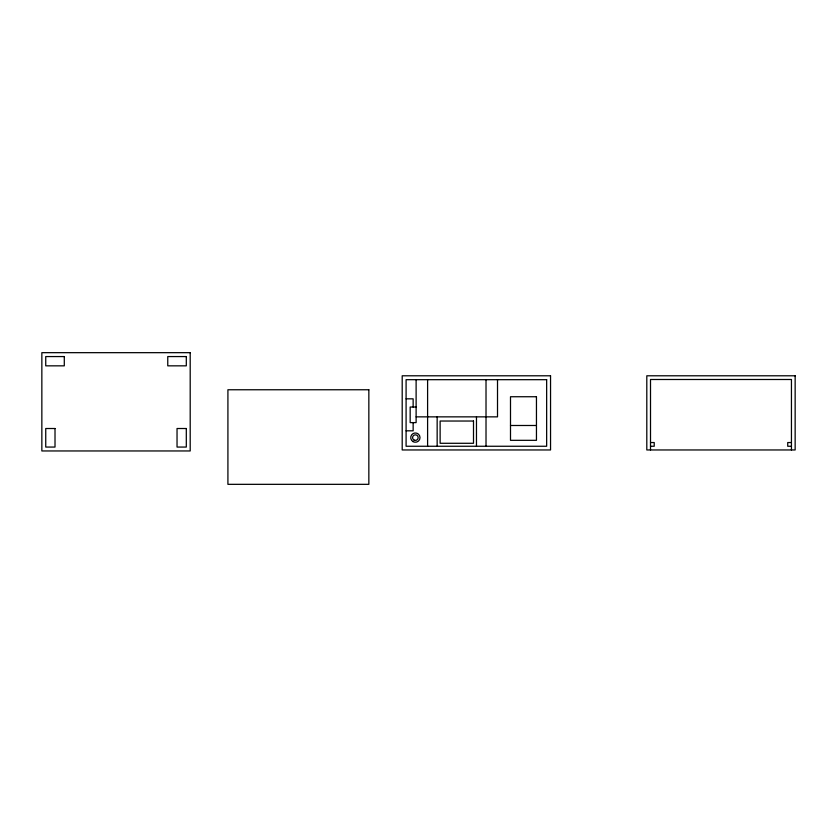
<?xml version="1.0" encoding="UTF-8"?>
<svg xmlns="http://www.w3.org/2000/svg" width="837" height="837" viewBox="0 0 837 837"><rect width="100%" height="100%" fill="white"/><g stroke="black" fill="none" stroke-linecap="round" stroke-linejoin="round"><path stroke-width="1.26" d="M406.091 398.83L413.143 398.83L413.143 407.033M416.115 407.033L410.172 407.033L410.172 422.612L416.115 422.612L416.115 379.684M416.115 416.857L497.513 416.857L497.513 379.684M510.497 425.489L536.454 425.489M406.091 430.814L413.143 430.814L413.143 422.612M650.506 442.543L654.22 442.543L654.22 446.257L650.506 446.257M791.446 442.543L787.732 442.543L787.732 446.257L791.446 446.257M791.446 449.961L791.446 379.496L650.506 379.496L650.506 449.961M486.015 379.684L486.015 446.257M476.473 416.857L476.473 446.257M437.155 416.857L437.155 446.257M427.602 379.684L427.602 446.257M190.198 352.67L41.85 352.67L41.85 450.955L190.198 450.955L190.198 352.67M64.292 356.562L45.742 356.562L45.742 365.842L64.292 365.842L64.292 356.562M186.306 356.562L167.766 356.562L167.766 365.842L186.306 365.842L186.306 356.562M550.547 375.792L402.199 375.792L402.199 449.961L550.547 449.961L550.547 375.792M795.15 375.792L646.802 375.792L646.802 449.961L795.15 449.961L795.15 375.792M546.655 379.684L406.091 379.684L406.091 446.257L546.655 446.257L546.655 379.684M368.845 389.76L227.915 389.76L227.915 484.33L368.845 484.33L368.845 389.76M536.454 396.738L510.497 396.738L510.497 440.325L536.454 440.325L536.454 396.738M473.501 421.032L440.126 421.032L440.126 443.286L473.501 443.286L473.501 421.032M55.012 428.513L45.742 428.513L45.742 447.063L55.012 447.063L55.012 428.513M186.306 428.513L177.036 428.513L177.036 447.063L186.306 447.063L186.306 428.513M413.049 441.622A4.635 4.635 0 0 0 420.007 437.605A4.635 4.635 0 0 0 413.049 433.597A4.635 4.635 0 0 0 413.049 441.622M413.98 440.021A2.783 2.783 0 0 0 418.155 437.605A2.783 2.783 0 0 0 413.98 435.198A2.783 2.783 0 0 0 413.98 440.021"/></g></svg>
